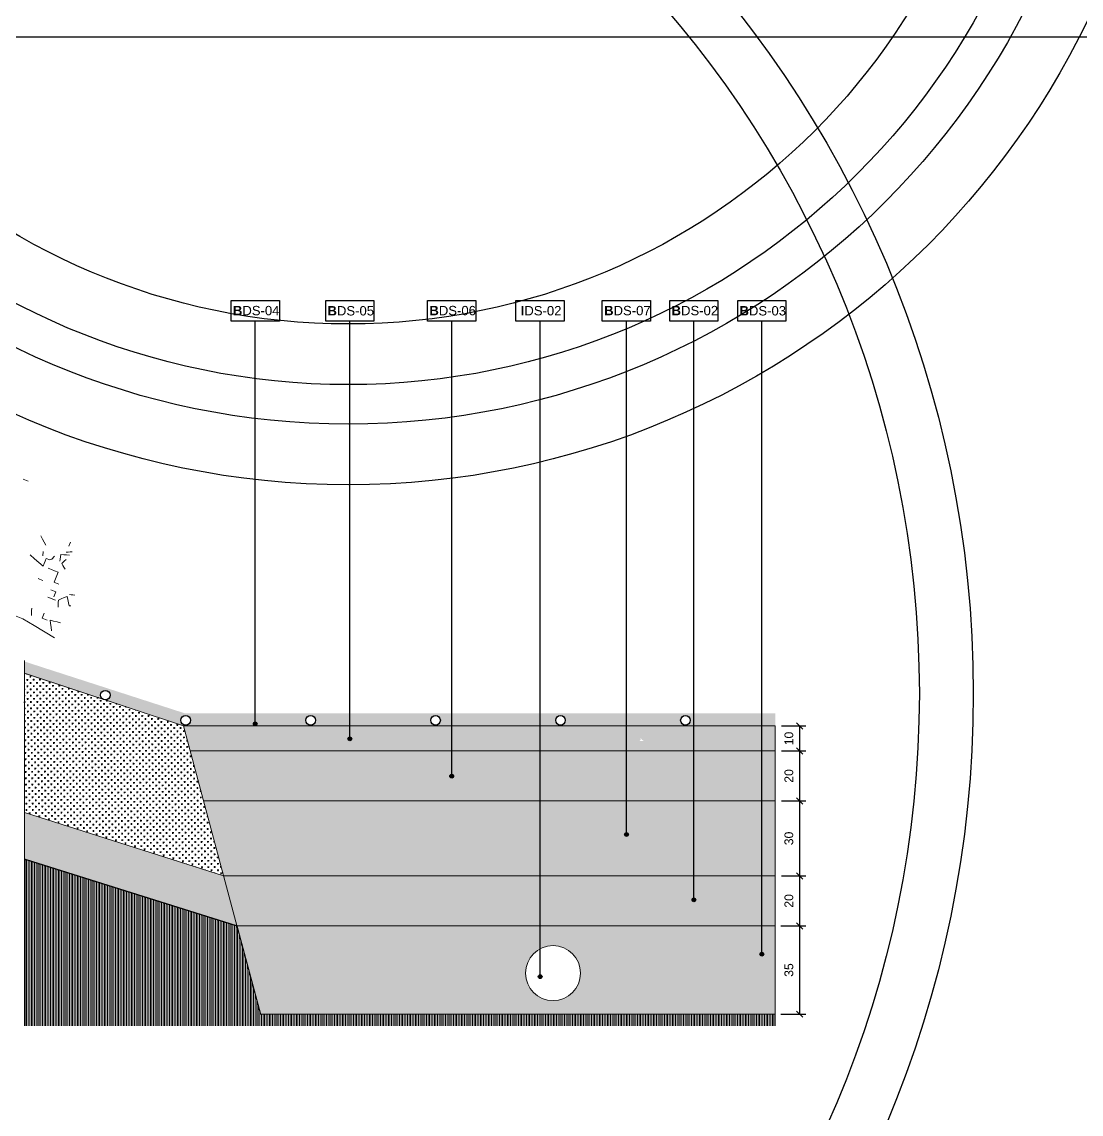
# Model space of a CAD drawing. Header units: metres. Extents: x -325 to 301, y -147 to 149.
# Drawn here: x 17.513 to 21.753, y 79.145 to 83.516 of the extents above; entities that cross this region are included whole.
import ezdxf

# ---------------------------------------------------------------- set-up
doc = ezdxf.new("R2010")
doc.units = ezdxf.units.M
doc.linetypes.add('ACAD_ISO03W100', pattern=[30, 12, -18])
doc.layers.get('Defpoints').update_dxf_attribs({"lineweight": 13})
for name, color, linetype, plot in [('-aux', 50, 'Continuous', False), ('-AUX-QAD', 5, 'Continuous', False), ('-AUX_MON', 3, 'Continuous', False)]:
    doc.layers.add(name, color=color, linetype=linetype, plot=plot)
doc.layers.add('0-TX-1_25', color=7, linetype='Continuous', true_color=0x3f4f7f)
doc.layers.add('03-SOL-H-sorra', color=7, linetype='Continuous', true_color=0x7e7a67)
for name, color, linetype in [('02-L-Geotextile', 32, 'Continuous'), ('02-TRAÇ-D-linia 2', 251, 'Continuous'), ('10-DET-encoixinat', 37, 'Continuous'), ('10-DET_TERRENY_compactat', 252, 'Continuous'), ('10-DET_TERRENY_sol estructural', 251, 'Continuous'), ('A-KEYPLAN_HATCH', 7, 'Continuous'), ('A_TEXT_2', 7, 'Continuous')]:
    doc.layers.add(name, color=color, linetype=linetype)
for name, color, linetype, lineweight in [('05-VEG-sec plano 2_', 251, 'Continuous', 18), ('1-CM', 7, 'Continuous', 0), ('2-formigó', 7, 'Continuous', 0), ('2-L-secció', 1, 'Continuous', 0), ('3-TR Seleccionat', 44, 'Continuous', 0)]:
    doc.layers.add(name, color=color, linetype=linetype, lineweight=lineweight)
doc.styles.get("Standard").update_dxf_attribs({"font": 'arial.ttf'})
doc.dimstyles.new('ISO-25', dxfattribs={"dimtxt": 0.1, "dimasz": 0.1, "dimexe": 0.1, "dimexo": 0.1, "dimgap": 0.1, "dimtad": 1, "dimdec": 0, "dimlfac": 100, "dimzin": 9, "dimtxsty": 'Standard', "dimblk": 'OBLIQUE', "dimcen": 0.1, "dimadec": 0, "dimazin": 0, "dimtfac": 1, "dimtdec": 0, "dimtmove": 0, "dimatfit": 3, "dimldrblk": 'OBLIQUE', "dimfxl": 1, "dimarcsym": 0})

# ---------------------------------------------------------------- blocks, each defined once
blk = doc.blocks.new('arbusto')
at = {"color": 0}
for p, q in [((85.6074, 109.7008), (85.6011, 109.7012)), ((85.6142, 109.7004), (85.6074, 109.7008)), ((85.6211, 109.6999), (85.6142, 109.7004)), ((85.7399, 109.5136), (85.7305, 109.5229)), ((85.7494, 109.5047), (85.7399, 109.5136)), ((85.8406, 109.5211), (85.8415, 109.5361)), ((85.7589, 109.4961), (85.7494, 109.5047)), ((85.7583, 109.4661), (85.7573, 109.4711)), ((85.8333, 109.4846), (85.8231, 109.4821)), ((85.8231, 109.4821), (85.8239, 109.4734)), ((85.8239, 109.4734), (85.8251, 109.465)), ((85.8435, 109.4872), (85.8333, 109.4846)), ((85.8455, 109.4988), (85.839, 109.4962)), ((85.8537, 109.4903), (85.8435, 109.4872)), ((85.8524, 109.5017), (85.8455, 109.4988)), ((85.8596, 109.5049), (85.8524, 109.5017)), ((85.7351, 109.4355), (85.7156, 109.4437)), ((85.7547, 109.4275), (85.7351, 109.4355)), ((85.7598, 109.461), (85.7583, 109.4661)), ((85.7614, 109.4559), (85.7598, 109.461)), ((85.7755, 109.44), (85.7748, 109.43)), ((85.7761, 109.45), (85.7755, 109.44)), ((85.7904, 109.4498), (85.7761, 109.45)), ((85.7971, 109.4546), (85.7904, 109.4498)), ((85.8023, 109.4684), (85.7971, 109.4546)), ((85.8251, 109.465), (85.8266, 109.4569)), ((85.8397, 109.4574), (85.8363, 109.4513)), ((85.8363, 109.4513), (85.8422, 109.4459)), ((85.8433, 109.4639), (85.8397, 109.4574)), ((85.8422, 109.4459), (85.8487, 109.4405)), ((85.8475, 109.4706), (85.8433, 109.4639)), ((85.8487, 109.4405), (85.8553, 109.4351)), ((85.7742, 109.42), (85.7547, 109.4275)), ((85.7748, 109.43), (85.7742, 109.42)), ((85.8072, 109.418), (85.7942, 109.4188)), ((85.8204, 109.4172), (85.8072, 109.418)), ((85.8341, 109.4163), (85.8204, 109.4172)), ((85.8325, 109.3894), (85.8333, 109.4027)), ((85.8333, 109.4027), (85.8341, 109.4163)), ((85.7775, 109.3697), (85.7712, 109.3701)), ((85.7842, 109.3693), (85.7775, 109.3697)), ((85.7911, 109.3689), (85.7842, 109.3693)), ((85.8317, 109.3764), (85.8325, 109.3894)), ((85.838, 109.376), (85.8317, 109.3764)), ((85.8447, 109.3756), (85.838, 109.376)), ((85.8516, 109.3752), (85.8447, 109.3756)), ((85.9067, 109.3531), (85.9003, 109.3522)), ((85.9135, 109.3544), (85.9067, 109.3531)), ((85.9206, 109.3559), (85.9135, 109.3544)), ((85.838, 109.3159), (85.828, 109.3165)), ((85.8361, 109.3461), (85.8298, 109.3465)), ((85.8428, 109.3457), (85.8361, 109.3461)), ((85.8479, 109.3153), (85.838, 109.3159)), ((85.8498, 109.3452), (85.8428, 109.3457)), ((85.8579, 109.3147), (85.8479, 109.3153)), ((85.8486, 109.3253), (85.8489, 109.3316)), ((85.8489, 109.3316), (85.8494, 109.3383)), ((85.8494, 109.3383), (85.8498, 109.3452)), ((85.8767, 109.3266), (85.8682, 109.3191)), ((85.8682, 109.3191), (85.8707, 109.3102)), ((85.8707, 109.3102), (85.8735, 109.3017)), ((85.8855, 109.3343), (85.8767, 109.3266)), ((85.8947, 109.3425), (85.8855, 109.3343)), ((85.9004, 109.3321), (85.8947, 109.3425)), ((85.9065, 109.3217), (85.9004, 109.3321)), ((85.9128, 109.3113), (85.9065, 109.3217)), ((85.9193, 109.314), (85.9128, 109.3113)), ((85.8735, 109.3017), (85.8767, 109.2935)), ((85.7869, 109.2502), (85.7844, 109.2591)), ((85.7896, 109.2418), (85.7869, 109.2502)), ((85.7928, 109.2335), (85.7896, 109.2418)), ((85.8331, 109.2361), (85.8334, 109.2423)), ((85.8393, 109.2357), (85.8331, 109.2361)), ((85.8334, 109.2423), (85.8339, 109.2491)), ((85.8339, 109.2491), (85.8343, 109.256)), ((85.8461, 109.2353), (85.8393, 109.2357)), ((85.853, 109.2348), (85.8461, 109.2353)), ((85.8764, 109.2397), (85.8633, 109.2392)), ((85.8633, 109.2392), (85.8689, 109.2269)), ((85.8897, 109.2406), (85.8764, 109.2397)), ((85.9035, 109.2418), (85.8897, 109.2406)), ((85.7658, 109.2108), (85.739, 109.2122)), ((85.8136, 109.2015), (85.7658, 109.2108)), ((85.8999, 109.1819), (85.8136, 109.2015)), ((85.8689, 109.2269), (85.8749, 109.2148)), ((85.8749, 109.2148), (85.8811, 109.2031))]:
    blk.add_line(p, q, dxfattribs=at)
blk = doc.blocks.new('hatch keyplan 2')
at = {"layer": 'A-KEYPLAN_HATCH'}
blk.add_lwpolyline([(0, 0.00548), (0.01287, 0.00548), (0.01287, 0), (0, 0)], close=True, dxfattribs=at)
blk = doc.blocks.new('hatch keyplan')
at = {"layer": 'A-KEYPLAN_HATCH'}
blk.add_blockref('hatch keyplan 2', (1.43058, 0.85215), dxfattribs=at)
blk = doc.blocks.new('B-DS03')
at = {"layer": 'A-KEYPLAN_HATCH'}
blk.add_blockref('hatch keyplan', (-1.43058, -0.85215), dxfattribs=at)
at = {"layer": 'A_TEXT_2', "insert": (-0.0008, 0.00403), "char_height": 0.0025, "attachment_point": 1}
blk.add_mtext_dynamic_manual_height_columns('\\pi0.00128;{\\fArial|b1|i0|c0|p34;B}DS-03', width=0.0145619, gutter_width=0.015, heights=[0], dxfattribs=at)
blk = doc.blocks.new('B-DS07')
at = {"layer": 'A-KEYPLAN_HATCH'}
blk.add_blockref('hatch keyplan', (-1.43058, -0.85215), dxfattribs=at)
at = {"layer": 'A_TEXT_2', "insert": (-0.0008, 0.00408), "char_height": 0.0025, "attachment_point": 1}
blk.add_mtext_dynamic_manual_height_columns('\\pi0.00128;{\\fArial|b1|i0|c0|p34;B}DS-07', width=0.0145619, gutter_width=0.015, heights=[0], dxfattribs=at)
blk = doc.blocks.new('B-DS02')
at = {"layer": 'A-KEYPLAN_HATCH'}
blk.add_blockref('hatch keyplan', (-1.43058, -0.85215), dxfattribs=at)
at = {"layer": 'A_TEXT_2', "insert": (-0.0008, 0.00408), "char_height": 0.0025, "attachment_point": 1}
blk.add_mtext_dynamic_manual_height_columns('\\pi0.00129;{\\fArial|b1|i0|c0|p34;B}DS-02', width=0.0145619, gutter_width=0.015, heights=[0], dxfattribs=at)
blk = doc.blocks.new('I-06B')
at = {"layer": 'A-KEYPLAN_HATCH'}
blk.add_blockref('hatch keyplan', (-1.43058, -0.85215), dxfattribs=at)
at = {"layer": 'A_TEXT_2', "insert": (-0.0008, 0.00405), "char_height": 0.0025, "attachment_point": 1}
blk.add_mtext_dynamic_manual_height_columns('\\pi0.00206;{\\fArial|b1|i0|c0|p34;I}DS-02', width=0.0145619, gutter_width=0.015, heights=[0], dxfattribs=at)
blk = doc.blocks.new('B-DS06')
at = {"layer": 'A-KEYPLAN_HATCH'}
blk.add_blockref('hatch keyplan', (-1.43058, -0.85215), dxfattribs=at)
at = {"layer": 'A_TEXT_2', "insert": (-0.0008, 0.00408), "char_height": 0.0025, "attachment_point": 1}
blk.add_mtext_dynamic_manual_height_columns('\\pi0.00128;{\\fArial|b1|i0|c0|p34;B}DS-06', width=0.0145619, gutter_width=0.015, heights=[0], dxfattribs=at)
blk = doc.blocks.new('B-DS05')
at = {"layer": 'A-KEYPLAN_HATCH'}
blk.add_blockref('hatch keyplan', (-1.43058, -0.85215), dxfattribs=at)
at = {"layer": 'A_TEXT_2', "insert": (-0.0008, 0.00403), "char_height": 0.0025, "attachment_point": 1}
blk.add_mtext_dynamic_manual_height_columns('\\pi0.00127;{\\fArial|b1|i0|c0|p34;B}DS-05', width=0.0145619, gutter_width=0.015, heights=[0], dxfattribs=at)
blk = doc.blocks.new('B-DS04')
at = {"layer": 'A-KEYPLAN_HATCH'}
blk.add_blockref('hatch keyplan', (-1.43058, -0.85215), dxfattribs=at)
at = {"layer": 'A_TEXT_2', "insert": (-0.0008, 0.00408), "char_height": 0.0025, "attachment_point": 1}
blk.add_mtext_dynamic_manual_height_columns('\\pi0.00128;{\\fArial|b1|i0|c0|p34;B}DS-04', width=0.0145619, gutter_width=0.015, heights=[0], dxfattribs=at)
blk = doc.blocks.new('_Oblique')
at = {"color": 0, "lineweight": -2}
blk.add_line((-0.5, -0.5), (0.5, 0.5), dxfattribs=at)
blk = doc.blocks.new('*D631')
at = {"layer": '0-TX-1_25', "color": 0, "lineweight": -2, "transparency": 16777216}
for p, q in [((20.5536, 80.6985), (20.651, 80.6985)), ((20.626, 80.6985), (20.626, 80.5985)), ((20.5536, 80.5985), (20.651, 80.5985))]:
    blk.add_line(p, q, dxfattribs=at)
at = {"layer": 'Defpoints', "color": 0, "transparency": 16777216}
for p in [(20.5286, 80.6985), (20.5286, 80.5985), (20.626, 80.5985)]:
    blk.add_point(p, dxfattribs=at)
at = {"layer": '0-TX-1_25', "color": 0, "lineweight": -2, "transparency": 16777216, "xscale": 0.025, "yscale": 0.025, "zscale": 0.025}
for p, rotation in [((20.626, 80.6985), 90), ((20.626, 80.5985), 270)]:
    blk.add_blockref('_Oblique', p, dxfattribs=dict(at, rotation=rotation))
at = {"layer": '0-TX-1_25', "color": 0, "transparency": 16777216, "insert": (20.5831, 80.6485), "char_height": 0.035, "attachment_point": 5, "rotation": 90}
blk.add_mtext('10', dxfattribs=at)
blk = doc.blocks.new('*D632')
at = {"layer": '0-TX-1_25', "color": 0, "lineweight": -2, "transparency": 16777216}
for p, q in [((20.5536, 80.5985), (20.651, 80.5985)), ((20.626, 80.5985), (20.626, 80.3985)), ((20.5536, 80.3985), (20.651, 80.3985))]:
    blk.add_line(p, q, dxfattribs=at)
at = {"layer": 'Defpoints', "color": 0, "transparency": 16777216}
for p in [(20.5286, 80.5985), (20.5286, 80.3985), (20.626, 80.3985)]:
    blk.add_point(p, dxfattribs=at)
at = {"layer": '0-TX-1_25', "color": 0, "lineweight": -2, "transparency": 16777216, "xscale": 0.025, "yscale": 0.025, "zscale": 0.025}
for p, rotation in [((20.626, 80.5985), 90), ((20.626, 80.3985), 270)]:
    blk.add_blockref('_Oblique', p, dxfattribs=dict(at, rotation=rotation))
at = {"layer": '0-TX-1_25', "color": 0, "transparency": 16777216, "insert": (20.5831, 80.4985), "char_height": 0.035, "attachment_point": 5, "rotation": 90}
blk.add_mtext('20', dxfattribs=at)
blk = doc.blocks.new('*D633')
at = {"layer": '0-TX-1_25', "color": 0, "lineweight": -2, "transparency": 16777216}
for p, q in [((20.5536, 80.3985), (20.651, 80.3985)), ((20.626, 80.3985), (20.626, 80.0985)), ((20.5536, 80.0985), (20.651, 80.0985))]:
    blk.add_line(p, q, dxfattribs=at)
at = {"layer": 'Defpoints', "color": 0, "transparency": 16777216}
for p in [(20.5286, 80.3985), (20.5286, 80.0985), (20.626, 80.0985)]:
    blk.add_point(p, dxfattribs=at)
at = {"layer": '0-TX-1_25', "color": 0, "lineweight": -2, "transparency": 16777216, "xscale": 0.025, "yscale": 0.025, "zscale": 0.025}
for p, rotation in [((20.626, 80.3985), 90), ((20.626, 80.0985), 270)]:
    blk.add_blockref('_Oblique', p, dxfattribs=dict(at, rotation=rotation))
at = {"layer": '0-TX-1_25', "color": 0, "transparency": 16777216, "insert": (20.5831, 80.2485), "char_height": 0.035, "attachment_point": 5, "rotation": 90}
blk.add_mtext('30', dxfattribs=at)
blk = doc.blocks.new('*D634')
at = {"layer": '0-TX-1_25', "color": 0, "lineweight": -2, "transparency": 16777216}
for p, q in [((20.5536, 80.0985), (20.651, 80.0985)), ((20.626, 80.0985), (20.626, 79.8985)), ((20.5536, 79.8985), (20.651, 79.8985))]:
    blk.add_line(p, q, dxfattribs=at)
at = {"layer": 'Defpoints', "color": 0, "transparency": 16777216}
for p in [(20.5286, 80.0985), (20.5286, 79.8985), (20.626, 79.8985)]:
    blk.add_point(p, dxfattribs=at)
at = {"layer": '0-TX-1_25', "color": 0, "lineweight": -2, "transparency": 16777216, "xscale": 0.025, "yscale": 0.025, "zscale": 0.025}
for p, rotation in [((20.626, 80.0985), 90), ((20.626, 79.8985), 270)]:
    blk.add_blockref('_Oblique', p, dxfattribs=dict(at, rotation=rotation))
at = {"layer": '0-TX-1_25', "color": 0, "transparency": 16777216, "insert": (20.5831, 79.9985), "char_height": 0.035, "attachment_point": 5, "rotation": 90}
blk.add_mtext('20', dxfattribs=at)
blk = doc.blocks.new('*D635')
at = {"layer": '0-TX-1_25', "color": 0, "lineweight": -2, "transparency": 16777216}
for p, q in [((20.551, 79.8985), (20.651, 79.8985)), ((20.626, 79.8985), (20.626, 79.5453)), ((20.551, 79.5453), (20.651, 79.5453))]:
    blk.add_line(p, q, dxfattribs=at)
at = {"layer": 'Defpoints', "color": 0, "transparency": 16777216}
for p in [(20.526, 79.8985), (20.526, 79.5453), (20.626, 79.5453)]:
    blk.add_point(p, dxfattribs=at)
at = {"layer": '0-TX-1_25', "color": 0, "lineweight": -2, "transparency": 16777216, "xscale": 0.025, "yscale": 0.025, "zscale": 0.025}
for p, rotation in [((20.626, 79.8985), 90), ((20.626, 79.5453), 270)]:
    blk.add_blockref('_Oblique', p, dxfattribs=dict(at, rotation=rotation))
at = {"layer": '0-TX-1_25', "color": 0, "transparency": 16777216, "insert": (20.5831, 79.7219), "char_height": 0.035, "attachment_point": 5, "rotation": 90}
blk.add_mtext('35', dxfattribs=at)
blk = doc.blocks.new('POINT')
at = {"layer": '0-TX-1_25'}
h = blk.add_hatch(dxfattribs=at)
h.set_pattern_fill('ANGLE', color=256)
h.set_pattern_definition([(0, (-83.747, -12.726), (0, 6.985), [5.08, -1.905]), (90, (-83.747, -12.726), (-6.985, 4e-16), [5.08, -1.905])])
edge = h.paths.add_edge_path()
edge.add_arc((0, 0), 0.0075, 0, 360)
h = blk.add_hatch(color=256, dxfattribs=at)
h.dxf.hatch_style = 1
edge = h.paths.add_edge_path()
edge.add_arc((0, 0), 0.0075, 0, 360)
blk.add_circle((0, 0), 0.0075, dxfattribs=at)

msp = doc.modelspace()

# ---------------------------------------------------------------- hatches: boundary and pattern name
at = {"layer": '03-SOL-H-sorra'}
h = msp.add_hatch(dxfattribs=at)
h.set_pattern_fill('DOTS', color=256, scale=0.12, angle=45.5782, style=0)
h.set_pattern_definition([(71.0548275, (126.8297984, -5.371534), (-0.00587623557, 0.00598183547), [0, -0.0075])])
edge = h.paths.add_edge_path()
edge.add_line((19.9898, 80.6985), (18.1598, 80.6985))
edge.add_line((18.1598, 80.6985), (18.1866, 80.5985))
edge.add_line((18.1866, 80.5985), (20.5286, 80.5985))
edge.add_line((20.5286, 80.5985), (20.5286, 80.6985))
edge.add_line((20.5286, 80.6985), (19.9898, 80.6985))
edge.add_line((19.9898, 80.6985), (19.9898, 80.651))
edge.add_arc((20.0144, 80.663), 0.0274, 206.1599, 243.8401)
edge.add_arc((19.9898, 80.7293), 0.0917, 262.1686, 277.8314, ccw=False)
edge.add_arc((19.9808, 80.6474), 0.00964, 248.5605, 381.4395)
edge.add_line((19.9898, 80.651), (19.9898, 80.6985))
at = {"layer": '10-DET-encoixinat'}
h = msp.add_hatch(dxfattribs=at)
h.set_pattern_fill('CROSS', color=256, scale=0.002, angle=91)
h.set_pattern_definition([(91, (0, -7.501594), (-0.0129197113, 0.0124764202), [0.00635, -0.01905]), (181, (0.003119, -7.498364), (-0.0124764202, -0.0129197113), [0.00635, -0.01905])])
h.paths.add_polyline_path([(18.1598, 80.6985), (17.5244, 80.9103), (17.5244, 80.3524), (18.3206, 80.0985)])
at = {"layer": '10-DET_TERRENY_compactat'}
h = msp.add_hatch(dxfattribs=at)
h.set_pattern_fill('HEX', color=256, scale=0.002, angle=0.5782)
h.set_pattern_definition([(0.578232, (0, -10), (-0.0001109957, 0.0109979625), [0.00635, -0.0127]), (120.578232, (0, -10), (-0.0094690171, -0.0055951064), [0.00635, -0.0127]), (60.578232, (0.00635, -9.999936), (-0.0095800128, 0.0054028561), [0.00635, -0.0127])])
edge = h.paths.add_edge_path(flags=16)
edge.add_arc((18.169, 80.7211), 0.0191, 0, 360)
edge = h.paths.add_edge_path(flags=16)
edge.add_arc((17.8473, 80.822), 0.0191, 0, 360)
edge = h.paths.add_edge_path(flags=16)
edge.add_arc((16.6231, 81.2256), 0.0191, 0, 360)
edge = h.paths.add_edge_path(flags=16)
edge.add_arc((16.2445, 81.3465), 0.0191, 0, 360)
edge = h.paths.add_edge_path(flags=16)
edge.add_arc((15.7756, 81.4967), 0.0191, 0, 360)
edge = h.paths.add_edge_path(flags=16)
edge.add_arc((15.399, 81.6181), 0.0191, 0, 360)
edge = h.paths.add_edge_path(flags=16)
edge.add_arc((15.0204, 81.7402), 0.0191, 0, 360)
edge = h.paths.add_edge_path(flags=16)
edge.add_arc((14.5514, 81.8935), 0.0191, 0, 360)
edge = h.paths.add_edge_path(flags=16)
edge.add_arc((20.169, 80.7211), 0.0191, 0, 360)
edge = h.paths.add_edge_path(flags=16)
edge.add_arc((19.669, 80.7211), 0.0191, 0, 360)
edge = h.paths.add_edge_path(flags=16)
edge.add_arc((19.169, 80.7211), 0.0191, 0, 360)
edge = h.paths.add_edge_path(flags=16)
edge.add_arc((18.669, 80.7211), 0.0191, 0, 360)
edge = h.paths.add_edge_path()
edge.add_line((17.5244, 80.9563), (17.5244, 80.9059))
edge.add_arc((-145.9364, -420.796), 527.6592, 71.881157, 71.953735, ccw=False)
edge.add_line((18.1598, 80.6985), (20.5286, 80.6985))
edge.add_line((20.5286, 80.6985), (20.5286, 80.7485))
edge.add_line((20.5286, 80.7485), (18.1677, 80.7485))
edge.add_line((18.1677, 80.7485), (17.5244, 80.9563))
edge = h.paths.add_edge_path()
edge.add_line((17.4786, 80.925), (17.4589, 80.9424))
edge.add_arc((17.4485, 80.9599), 0.0204, 30.4281, 301.003, ccw=False)
edge.add_line((17.466, 80.9702), (17.0135, 81.1213))
edge.add_arc((16.9997, 81.108), 0.0191, -259.7642, 43.9597, ccw=False)
edge.add_line((16.9963, 81.1269), (14.526, 81.9248))
edge.add_line((14.526, 81.9248), (14.3634, 81.9248))
edge.add_line((14.3634, 81.9248), (14.3634, 81.8967))
edge.add_line((14.3634, 81.8967), (14.4575, 81.8946))
edge.add_arc((-666.8326, -2046.0074), 2234.306, 72.1651353, 72.2464994, ccw=False)
edge = h.paths.add_edge_path(flags=17)
edge.add_line((17.4786, 80.9709), (17.4786, 80.971))
edge.add_line((17.4786, 80.971), (17.4779, 80.9713))
edge.add_arc((17.4687, 80.9545), 0.0191, 58.6235, 61.0692, ccw=False)
at = {"layer": '10-DET_TERRENY_sol estructural'}
h = msp.add_hatch(dxfattribs=at)
h.set_pattern_fill('GRAVEL', color=256, scale=0.0015, angle=-43.7343)
h.set_pattern_definition([(184.2785352, (0.0461602, -9.9914348), (-0.45728619625, -0.03705110955), [0.005125822, -0.507457255]), (141.2354887, (0.0410486, -9.9918172), (0.356690770776, -0.28853967499), [0.008796071, -0.870810733]), (88.7761948, (0.03419, -9.9863098), (-0.01443682891, -0.566213200103), [0.006202223, -0.614020842]), (223.5394367, (0.016869, -9.98292), (0.554310947284, 0.524247063626), [0.008010068, -0.792996561]), (249.099402, (0.0110624, -9.9884377), (0.17842244753, 0.4620470974), [0.007854506, -0.777597116]), (313.5394367, (0.0082603, -9.9957754), (-0.524247063626, 0.554310947284), [0.008010068, -0.792996561]), (353.9599882, (0.0137781, -10.0015819), (-0.62127181467, 0.067114993088), [0.010592905, -1.04869673]), (28.5210761, (0.0243122, -10.0026965), (0.772164954964, 0.421271186203), [0.010000793, -0.990078849]), (77.6953134, (0.0330993, -9.9979213), (0.122173607642, 0.568593650682), [0.008037195, -0.795683185]), (131.502106, (0.034812, -9.9900687), (0.27648329808, -0.3172592093), [0.009175699, -0.449609054]), (178.6631855, (0.0287319, -9.9831968), (-0.62008158938, 0.01324660382), [0.011866169, -1.174751588]), (95.0798226, (0.0438595, -10.009271), (-0.03467065898, 0.34954941769), [0.004050068, -0.400958487]), (127.7349821, (0.043501, -10.0052367), (0.305202830768, -0.39746668048), [0.00770523, -0.762819585]), (181.265748, (0.038785, -9.999143), (-0.026339082, -0.027529307), [0.00538814, -0.048493397]), (159.464338, (0.040019, -9.993996), (0.1903247004, -0.07663679543), [0.00290162, -0.287259336]), (248.067157, (0.037302, -9.992978), (0.0514879387, 0.10892700385), [0.004103484, -0.201071295]), (347.229504, (0.035769, -9.9967844), (0.13526608585, -0.02395863143), [0.006664795, -0.215494472]), (117.830799, (0.042269, -9.998258), (0.0287195326, -0.0802074713), [0.004819307, -0.115663472]), (332.655288, (0.0213347, -9.9777013), (0.354310318833, -0.18080289812), [0.00675132, -0.6683824]), (26.6119237, (0.0273316, -9.9808024), (-0.39984713111, -0.19746605212), [0.005663984, -0.560733235]), (249.464338, (0.0475366, -9.992752), (0.07663679543, 0.1903247004), [0.005803202, -0.284357754]), (299.8762074, (0.045501, -9.9981862), (-0.196275826873, 0.34597874181), [0.00675132, -0.6683824]), (295.7097025, (0.0050044, -9.9947694), (-0.08496837243, 0.18675402455), [0.006510528, -0.319016015]), (251.0408883, (0.0078288, -10.0006354), (0.152083365314, 0.43451779019), [0.005455082, -0.5400539]), (23.067157, (0.021473, -10.0205445), (0.18675402455, 0.08496837244), [0.005803202, -0.284357754]), (333.6197724, (0.026812, -10.0182707), (-0.463237322697, 0.2322908368), [0.006386741, -0.63228564]), (25.7097025, (0.0079835, -10.0076383), (-0.18675402456, -0.08496837242), [0.003255264, -0.322271279]), (57.57568, (0.019821, -10.018964), (0.0778270207, 0.13645631113), [0.001942719, -0.192329924]), (122.229504, (0.020863, -10.017324), (0.0562488399, -0.1065465533), [0.007854506, -0.149235819]), (142.2747537, (0.0166739, -10.01068), (0.30163215485, -0.235861512673), [0.007279005, -0.720620473]), (259.955815, (0.033398, -9.999262), (0.0251488567, 0.0813976966), [0.005494858, -0.131876645]), (309.4229743, (0.03244, -10.0046727), (0.41532005986, -0.5028230085), [0.009593351, -0.949740136]), (17.2111436, (0.0385322, -10.0120834), (-0.29449080312, -0.087348823), [0.003922624, -0.388340885]), (46.26575, (0.04228, -10.010923), (-0.001190225, 0.05386839), [0.002286, -0.035814]), (76.522185, (0.0169134, -10.0093273), (-0.074256344865, -0.29806147897), [0.005293004, -0.524009112]), (4.2785352, (0.018147, -10.00418), (0.45728619625, 0.037051109545), [0.010251643, -0.502331433]), (316.26575, (0.02837, -10.003415), (0.05386839, 0.001190225), [0.009906, -0.028194]), (281.5705942, (0.0355278, -10.0102634), (0.090919499107, -0.45609597091), [0.006024143, -0.596389751]), (210.320352, (0.036736, -10.016165), (-0.13288563527, -0.08377814714), [0.005547436, -0.27182475]), (163.911723, (0.0319474, -10.0189657), (-0.786447658354, 0.225149485162), [0.009032176, -0.894186966]), (131.6918265, (0.023269, -10.0164627), (-0.331541912696, 0.369937373248), [0.009555442, -0.945987697])])
h.paths.add_polyline_path([(20.5286, 80.3985), (20.5286, 80.5985), (18.1866, 80.5985), (18.2402, 80.3985)])
h = msp.add_hatch(dxfattribs=at)
h.set_pattern_fill('GRAVEL', color=256, scale=0.0025, angle=-44.4218, style=0)
h.set_pattern_definition([(183.5910193, (0.0770994, -9.986649), (-0.76282976043, -0.05260234407), [0.008543036, -0.84576209]), (140.5479728, (0.068573, -9.987184), (0.58867144547, -0.48799813451), [0.01466012, -1.451351222]), (88.088679, (0.0572532, -9.9778685), (-0.03538309063, -0.94333201308), [0.01033704, -1.02336807]), (222.851921, (0.0284544, -9.9718726), (0.934269248345, 0.8625967897), [0.013350113, -1.321660936]), (248.411886, (0.0186673, -9.980952), (0.30658960816, 0.76645486636), [0.013090842, -1.295995194]), (312.851921, (0.0138507, -9.9931247), (-0.8625967897, 0.934269248345), [0.013350113, -1.321660936]), (353.2724723, (0.0229302, -10.0029118), (-1.03403627763, 0.124274802527), [0.01765484, -1.747827883]), (27.8335602, (0.0404635, -10.00498), (1.29527375359, 0.68662591945), [0.01666799, -1.650131415]), (77.0077974, (0.055203, -9.9971977), (0.21497906706, 0.945144566045), [0.013395325, -1.326138642]), (130.81459, (0.0582146, -9.984145), (0.4544275992, -0.53425654614), [0.01529283, -0.749348424]), (177.9756696, (0.048219, -9.9725712), (-1.033130001144, 0.03447681447), [0.01977695, -1.957919313]), (94.392307, (0.0729086, -10.0163275), (-0.05078979112, 0.58323378427), [0.006750113, -0.668264146]), (127.0474662, (0.0723916, -10.0095972), (0.50068600816, -0.66850038986), [0.01284205, -1.271365975]), (180.57823, (0.064655, -9.999347), (-0.044445856, -0.045352132), [0.008980234, -0.080822328]), (158.776822, (0.066813, -9.990794), (0.315652373, -0.13152501446), [0.004836033, -0.47876556]), (247.379641, (0.062305, -9.989043), (0.0879854351, 0.1805022526), [0.00683914, -0.335118825]), (346.541988, (0.059675, -9.995356), (0.2249481084, -0.0426333028), [0.01110799, -0.359157454]), (117.143283, (0.070478, -9.997942), (0.0462584088, -0.134243844), [0.00803218, -0.192772453]), (331.967772, (0.036001, -9.9632648), (0.5868588902, -0.30840216115), [0.0112522, -1.113970667]), (25.924408, (0.0459333, -9.968553), (-0.67031294292, -0.32109003186), [0.009439974, -0.93455539]), (248.776822, (0.079367, -9.988871), (0.13152501446, 0.315652373), [0.009672003, -0.47392959]), (299.1886915, (0.0758657, -9.9978872), (-0.32018375544, 0.5805149548), [0.0112522, -1.113970667]), (295.022187, (0.008445, -9.991383), (-0.1378689498, 0.31293354355), [0.01085088, -0.531693358]), (250.3533724, (0.0130343, -10.0012156), (0.262143752, 0.72110273421), [0.009091803, -0.900089835]), (22.379641, (0.035375, -10.034668), (0.31293354354, 0.1378689498), [0.009672003, -0.47392959]), (332.9322565, (0.0443182, -10.0309852), (-0.76736114286, 0.39638759622), [0.01064457, -1.0538094]), (25.022187, (0.013152, -10.012889), (-0.31293354355, -0.1378689498), [0.00542544, -0.537118798]), (56.888164, (0.032654, -10.032001), (0.1324312909, 0.225854385), [0.003237865, -0.320549874]), (121.541988, (0.034422, -10.029289), (0.091610541, -0.1786896997), [0.013090842, -0.248726365]), (141.5872378, (0.0275742, -10.0181322), (0.49796717862, -0.39910642568), [0.012131675, -1.20103412]), (259.2683, (0.055675, -9.999438), (0.0435395793, 0.1351501204), [0.009158097, -0.21979441]), (308.7354584, (0.0539694, -10.008436), (0.6820945372, -0.8462838131), [0.01598892, -1.582900227]), (16.523628, (0.063974, -10.020908), (-0.4925295197, -0.13968150276), [0.006537706, -0.64723481]), (45.57823, (0.07024, -10.01905), (-0.000906276, 0.08979799), [0.00381, -0.05969]), (75.834669, (0.0280005, -10.0158827), (-0.1297124615, -0.49524834914), [0.008821674, -0.87334852]), (3.5910193, (0.0301594, -10.007329), (0.76282976043, 0.05260234407), [0.01708607, -0.837219055]), (315.57823, (0.04721, -10.00626), (0.08979799, 0.000906276), [0.01651, -0.04699]), (280.8830783, (0.0590035, -10.017815), (0.14240033262, -0.76192348387), [0.01004024, -0.99398292]), (209.632836, (0.060899, -10.027675), (-0.2231355555, -0.1369626733), [0.009245727, -0.45304125]), (163.2242072, (0.0528626, -10.032246), (-1.306149071275, 0.39094993747), [0.015053627, -1.49031161]), (131.0043106, (0.0384496, -10.0279012), (-0.54513186384, 0.62314825766), [0.015925736, -1.57664616])])
h.paths.add_polyline_path([(20.5286, 80.0985), (20.5286, 80.3985), (18.2402, 80.3985), (18.3206, 80.0985)])
h = msp.add_hatch(dxfattribs=at)
h.set_pattern_fill('AR-SAND', color=256, scale=0.0002, angle=-44.3017)
h.set_pattern_definition([(353.198293, (0, -7.501594), (0.0066074629, 0.0072286904), [0, -0.0077216, 0, -0.008636, 0, -0.008255]), (323.198293, (0, -7.501594), (0.0164473617, 0.0039809618), [0, -0.0041656, 0, -0.0069596, 0, -0.002667]), (283.198293, (-0.004472, -7.49723), (0.0113418964, -0.0110285894), [0, -0.00254, 0, -0.009144, 0, -0.011938]), (273.198293, (-0.004472, -7.49723), (0.0140431584, -0.0074750303), [0, -0.00127, 0, -0.0059944, 0, -0.006858])])
h.paths.add_polyline_path([(20.5286, 79.8985), (20.5286, 80.0985), (18.3206, 80.0985), (17.5244, 80.3524), (17.5244, 80.1655), (18.3742, 79.8985)])
h = msp.add_hatch(dxfattribs=at)
h.set_pattern_fill('HEX', color=256, scale=0.005, angle=0.5782, style=0)
h.set_pattern_definition([(0.578232, (0, -7.501594), (-0.000277489, 0.027494906), [0.015875, -0.03175]), (120.578232, (0, -7.501594), (-0.023672543, -0.013987766), [0.015875, -0.03175]), (60.578232, (0.015874, -7.501434), (-0.023950032, 0.01350714), [0.015875, -0.03175])])
h.paths.add_polyline_path([(19.7498, 79.7085, -1), (19.5298, 79.7085, -1)], flags=16)
h.paths.add_polyline_path([(20.5286, 79.5453), (20.5286, 79.8985), (18.3742, 79.8985), (18.4688, 79.5453)])
at = {"layer": '3-TR Seleccionat'}
h = msp.add_hatch(dxfattribs=at)
h.set_pattern_fill('ANSI31', color=256, scale=0.002, angle=45, style=0)
h.set_pattern_definition([(90, (0, -7.501594), (-0.00635, 0), [])])
h.paths.add_polyline_path([(20.5286, 79.5453), (18.4688, 79.5453), (18.3742, 79.8985), (17.5244, 80.1655), (17.5244, 79.4985), (20.5286, 79.4985)])

# ---------------------------------------------------------------- linework, layer by layer
at = {"layer": '-aux'}
msp.add_lwpolyline([(12.2345, 83.4567), (142.2345, 83.4567)], dxfattribs=at)
at = {"layer": '-AUX-QAD'}
for centre, radius in [((18.8197, 84.9467), 3.2831), ((18.8197, 84.9467), 3.0405), ((16.8976, 80.8283), 4.4232), ((16.8976, 80.8283), 4.2075)]:
    msp.add_circle(centre, radius, dxfattribs=at)
at = {"layer": '-AUX_MON'}
for radius in [2.8823, 2.6397]:
    msp.add_circle((18.8197, 84.9467), radius, dxfattribs=at)
at = {"layer": '0-TX-1_25'}
for points in [[(18.4473, 80.6985), (18.4473, 82.3182)], [(18.826, 80.6468), (18.826, 82.3182)], [(19.2336, 80.4976), (19.2336, 82.3182)], [(19.5875, 79.6954), (19.5875, 82.3182)], [(19.933, 80.2641), (19.933, 82.3182)], [(20.2028, 80.0025), (20.2028, 82.3182)], [(20.4747, 79.7855), (20.4747, 82.3182)]]:
    msp.add_lwpolyline(points, dxfattribs=at)
at = {"layer": '02-L-Geotextile', "linetype": 'ACAD_ISO03W100', "ltscale": 0.002, "const_width": 0.005}
msp.add_lwpolyline([(17.5244, 80.1655), (18.3742, 79.8985), (18.4688, 79.5453), (20.5286, 79.5453)], dxfattribs=at)
at = {"layer": '02-TRAÇ-D-linia 2'}
for centre in [(17.8473, 80.822, 0), (18.169, 80.7211, 0), (18.669, 80.7211, 0), (19.169, 80.7211, 0), (19.669, 80.7211, 0), (20.169, 80.7211, 0)]:
    msp.add_circle(centre, 0.0191, dxfattribs=at)
at = {"layer": '1-CM'}
for points in [[(17.5244, 80.9103), (18.1598, 80.6985), (20.5286, 80.6985)], [(18.1598, 80.6985), (18.4688, 79.5453)], [(18.1866, 80.5985), (20.5286, 80.5985)], [(18.2402, 80.3985), (20.5286, 80.3985)], [(17.5244, 80.3524), (18.3206, 80.0985), (20.5286, 80.0985)], [(17.5244, 80.1655), (18.3742, 79.8985), (20.5286, 79.8985)], [(18.3206, 80.0985), (20.5286, 80.0985)], [(18.4688, 79.5453), (20.5286, 79.5453)]]:
    msp.add_lwpolyline(points, dxfattribs=at)
at = {"layer": '2-formigó'}
msp.add_circle((19.6391, 79.7095), 0.11, dxfattribs=at)
at = {"layer": '2-L-secció'}
for p, q in [((17.5244, 80.9603), (17.5244, 79.4985)), ((20.5286, 79.4985), (20.5286, 80.6985))]:
    msp.add_line(p, q, dxfattribs=at)

# ---------------------------------------------------------------- block references
at = {"layer": '0-TX-1_25', "xscale": 15, "yscale": 15, "zscale": 15}
for name, p in [('B-DS04', (18.3508, 82.3182)), ('B-DS05', (18.7294, 82.3182)), ('B-DS06', (19.1371, 82.3182)), ('I-06B', (19.4909, 82.3182)), ('B-DS07', (19.8364, 82.3182)), ('B-DS02', (20.1062, 82.3182)), ('B-DS03', (20.3781, 82.3182))]:
    msp.add_blockref(name, p, dxfattribs=at)
at = {"layer": '0-TX-1_25'}
for p in [(18.4473, 80.7067), (18.826, 80.6468), (19.2336, 80.4976), (19.933, 80.2641), (20.2028, 80.0025), (20.4747, 79.7855), (19.5875, 79.6954)]:
    msp.add_blockref('POINT', p, dxfattribs=at)
at = {"layer": '05-VEG-sec plano 2_', "xscale": 1.080001674432827, "yscale": 1.080001674432827, "zscale": 1.080001674432827, "rotation": 341.2219139133144}
msp.add_blockref('arbusto', (-108.1477, -0.7254), dxfattribs=at)

# ---------------------------------------------------------------- dimensions: what is measured, and where the dimension line sits
at = {"layer": '0-TX-1_25'}
for base, p1, p2, picture, middle in [((20.626, 80.5985), (20.5286, 80.6985), (20.5286, 80.5985), '*D631', (20.5831, 80.6485)), ((20.626, 80.3985), (20.5286, 80.5985), (20.5286, 80.3985), '*D632', (20.5831, 80.4985)), ((20.626, 80.0985), (20.5286, 80.3985), (20.5286, 80.0985), '*D633', (20.5831, 80.2485)), ((20.626, 79.8985), (20.5286, 80.0985), (20.5286, 79.8985), '*D634', (20.5831, 79.9985)), ((20.626, 79.5453), (20.526, 79.8985), (20.526, 79.5453), '*D635', (20.5831, 79.7219))]:
    dim = msp.add_linear_dim(base=base, p1=p1, p2=p2, angle=90, dimstyle='ISO-25', override={"dimtxt": 0.035, "dimasz": 0.025, "dimexe": 0.025, "dimexo": 0.025, "dimgap": 0.025, "dimblk1": 'Oblique', "dimblk2": 'Oblique', "dimsah": 1, "dimfxl": 0.1, "dimfxlon": 1, "dimarcsym": 1}, dxfattribs=at)
    dim.commit()
    dim.dimension.update_dxf_attribs({"geometry": picture, "text_midpoint": middle})

doc.saveas('drawing.dxf')
